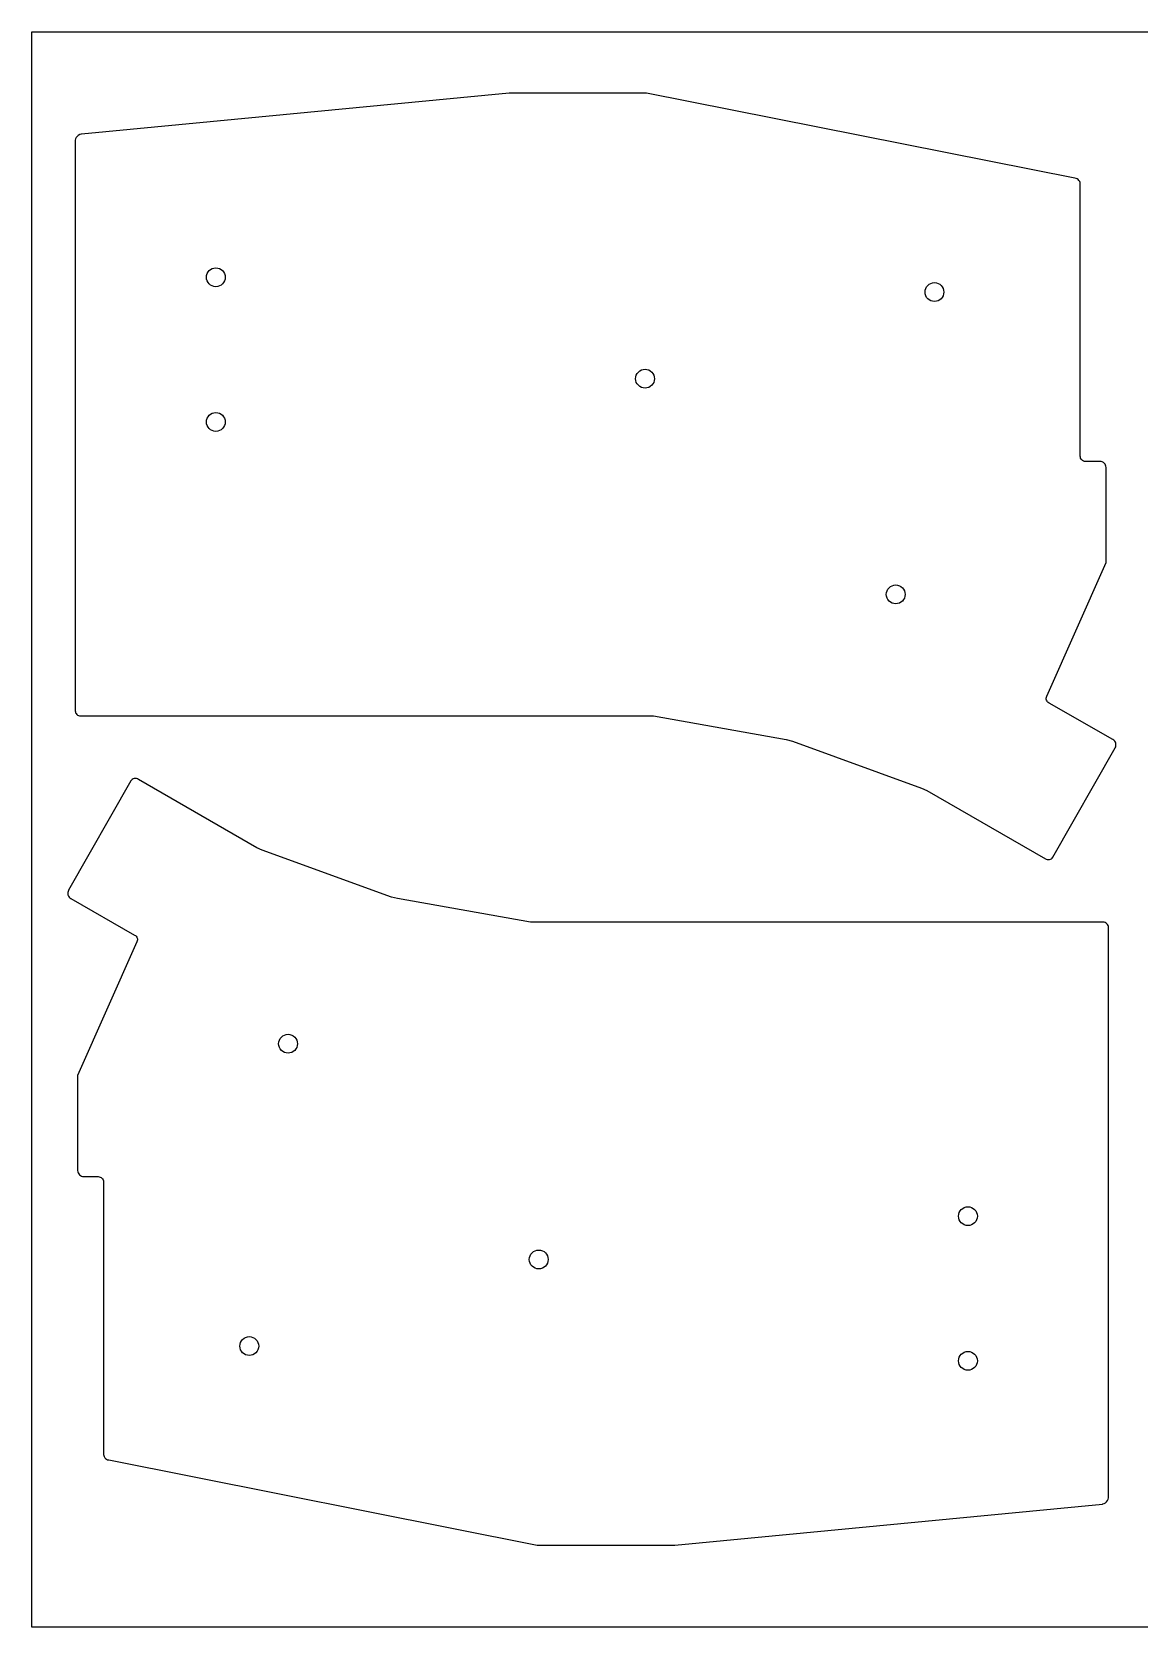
# Model space of a CAD drawing. Header units: millimetres. Extents: x 0 to 297, y 0 to 210.
# Drawn here: x 0 to 145.8, y 0 to 210 of the extents above; entities that cross this region are included whole.
import ezdxf

# ---------------------------------------------------------------- set-up
doc = ezdxf.new("R2010")
doc.units = ezdxf.units.MM
doc.layers.add('BLACK', color=7, linetype='Continuous')

msp = doc.modelspace()

# ---------------------------------------------------------------- linework, layer by layer
at = {"color": 1}
msp.add_lwpolyline([(0, 0), (0, 210), (297, 210), (297, 0)], close=True, dxfattribs=at)
at = {"color": 1, "linetype": 'ByBlock'}
for centre in [(24.21, 177.7), (118.81, 175.75), (80.71, 164.35), (24.21, 158.65), (113.71, 135.95), (33.72, 76.8), (123.22, 54.1), (66.72, 48.4), (28.62, 37), (123.22, 35.05)]:
    msp.add_circle(centre, 1.24, dxfattribs=at)
at = {"layer": 'BLACK', "color": 1, "linetype": 'Continuous'}
for p, q in [((5.7, 195.72), (5.7, 195.72)), ((5.7, 195.72), (5.7, 195.72)), ((5.7, 195.72), (5.7, 195.72)), ((5.7, 195.72), (5.7, 195.72)), ((5.7, 195.72), (5.7, 195.72)), ((5.7, 195.72), (5.7, 195.72)), ((5.71, 195.75), (5.71, 195.75)), ((5.71, 195.75), (5.71, 195.75)), ((5.71, 195.75), (5.71, 195.75)), ((5.71, 195.75), (5.71, 195.75)), ((5.71, 195.75), (5.71, 195.75)), ((5.71, 195.75), (5.71, 195.75)), ((5.71, 195.75), (5.71, 195.75)), ((5.71, 195.75), (5.71, 195.75)), ((5.71, 195.75), (5.71, 195.75)), ((5.75, 195.91), (5.75, 195.91)), ((5.75, 195.91), (5.75, 195.91)), ((5.75, 195.91), (5.75, 195.91)), ((5.84, 196.09), (5.84, 196.09)), ((5.84, 196.09), (5.84, 196.09)), ((5.84, 196.09), (5.84, 196.09)), ((5.84, 196.09), (5.84, 196.09)), ((5.96, 196.25), (5.96, 196.25)), ((5.96, 196.25), (5.96, 196.25)), ((5.96, 196.25), (5.96, 196.25)), ((5.96, 196.25), (5.96, 196.25)), ((5.96, 196.25), (5.96, 196.25)), ((6.11, 196.38), (6.11, 196.38)), ((6.11, 196.38), (6.11, 196.38)), ((6.29, 196.48), (6.29, 196.48)), ((6.29, 196.48), (6.29, 196.48)), ((6.29, 196.48), (6.29, 196.48)), ((6.47, 196.54), (6.47, 196.54)), ((6.47, 196.54), (6.47, 196.54)), ((6.51, 196.55), (6.51, 196.55)), ((6.51, 196.55), (6.51, 196.55)), ((6.51, 196.55), (6.51, 196.55)), ((137.31, 190.75), (137.31, 190.75)), ((137.31, 190.75), (137.31, 190.75)), ((137.31, 190.75), (137.31, 190.75)), ((137.31, 190.75), (137.31, 190.75)), ((137.31, 190.75), (137.31, 190.75)), ((137.31, 190.75), (137.31, 190.75)), ((137.31, 190.75), (137.31, 190.75)), ((137.31, 190.75), (137.31, 190.75)), ((137.31, 190.75), (137.31, 190.75)), ((137.31, 190.75), (137.31, 190.75)), ((137.31, 190.75), (137.31, 190.75)), ((137.31, 190.75), (137.31, 190.75)), ((137.46, 190.71), (137.46, 190.71)), ((137.61, 190.65), (137.61, 190.65)), ((137.61, 190.65), (137.61, 190.65)), ((137.61, 190.65), (137.61, 190.65)), ((137.61, 190.65), (137.61, 190.65)), ((137.61, 190.65), (137.61, 190.65)), ((137.61, 190.65), (137.61, 190.65)), ((137.74, 190.56), (137.74, 190.56)), ((137.74, 190.56), (137.74, 190.56)), ((137.84, 190.45), (137.84, 190.45)), ((137.84, 190.45), (137.84, 190.45)), ((137.84, 190.45), (137.84, 190.45)), ((137.84, 190.45), (137.84, 190.45)), ((137.93, 190.31), (137.93, 190.31)), ((137.93, 190.31), (137.93, 190.31)), ((137.93, 190.31), (137.93, 190.31)), ((137.93, 190.31), (137.93, 190.31)), ((137.98, 190.17), (137.98, 190.17)), ((138.01, 190.05), (138.01, 190.05)), ((138.01, 154.15), (138.01, 154.15)), ((138.01, 154.15), (138.01, 154.15)), ((138.01, 154.14), (138.01, 154.14)), ((138.01, 154.14), (138.01, 154.14)), ((138.02, 154.01), (138.02, 154.01)), ((138.02, 154.01), (138.02, 154.01)), ((138.02, 154.01), (138.02, 154.01)), ((138.06, 153.88), (138.06, 153.88)), ((138.06, 153.88), (138.06, 153.88)), ((138.06, 153.88), (138.06, 153.88)), ((138.06, 153.88), (138.06, 153.88)), ((138.06, 153.88), (138.06, 153.88)), ((138.13, 153.76), (138.13, 153.76)), ((138.13, 153.76), (138.13, 153.76)), ((138.13, 153.76), (138.13, 153.76)), ((138.13, 153.76), (138.13, 153.76)), ((138.13, 153.76), (138.13, 153.76)), ((138.13, 153.76), (138.13, 153.76)), ((138.22, 153.65), (138.22, 153.65)), ((138.22, 153.65), (138.22, 153.65)), ((138.22, 153.65), (138.22, 153.65)), ((138.22, 153.65), (138.22, 153.65)), ((138.22, 153.65), (138.22, 153.65)), ((138.22, 153.65), (138.22, 153.65)), ((138.32, 153.57), (138.32, 153.57)), ((138.32, 153.57), (138.32, 153.57)), ((138.32, 153.57), (138.32, 153.57)), ((138.32, 153.57), (138.32, 153.57)), ((138.32, 153.57), (138.32, 153.57)), ((138.32, 153.57), (138.32, 153.57)), ((138.44, 153.5), (138.44, 153.5)), ((138.44, 153.5), (138.44, 153.5)), ((138.44, 153.5), (138.44, 153.5)), ((138.44, 153.5), (138.44, 153.5)), ((138.44, 153.5), (138.44, 153.5)), ((138.57, 153.46), (138.57, 153.46)), ((138.57, 153.46), (138.57, 153.46)), ((140.76, 153.43), (140.76, 153.43)), ((140.91, 153.39), (140.91, 153.39)), ((140.91, 153.39), (140.91, 153.39)), ((140.91, 153.39), (140.91, 153.39)), ((140.91, 153.39), (140.91, 153.39)), ((141.05, 153.31), (141.05, 153.31)), ((141.05, 153.31), (141.05, 153.31)), ((141.17, 153.22), (141.17, 153.22)), ((141.17, 153.22), (141.17, 153.22)), ((141.17, 153.22), (141.17, 153.22)), ((141.17, 153.22), (141.17, 153.22)), ((141.27, 153.1), (141.27, 153.1)), ((141.27, 153.1), (141.27, 153.1)), ((141.27, 153.1), (141.27, 153.1)), ((141.35, 152.96), (141.35, 152.96)), ((141.35, 152.96), (141.35, 152.96)), ((141.35, 152.96), (141.35, 152.96)), ((141.35, 152.96), (141.35, 152.96)), ((141.35, 152.96), (141.35, 152.96)), ((141.35, 152.96), (141.35, 152.96)), ((141.35, 152.96), (141.35, 152.96)), ((141.39, 152.81), (141.39, 152.81)), ((141.41, 152.65), (141.41, 152.65)), ((141.41, 152.65), (141.41, 152.65)), ((133.54, 122.29), (133.54, 122.29)), ((133.54, 122.29), (133.54, 122.29)), ((133.54, 122.16), (133.54, 122.16)), ((133.54, 122.16), (133.54, 122.16)), ((133.54, 122.16), (133.54, 122.16)), ((133.56, 122.42), (133.56, 122.42)), ((133.57, 122.03), (133.57, 122.03)), ((133.61, 122.55), (133.61, 122.55)), ((133.61, 122.55), (133.61, 122.55)), ((133.61, 122.55), (133.61, 122.55)), ((133.61, 122.55), (133.61, 122.55)), ((133.61, 122.55), (133.61, 122.55)), ((133.61, 122.54), (133.61, 122.54)), ((133.61, 122.54), (133.61, 122.54)), ((133.63, 121.91), (133.63, 121.91)), ((133.63, 121.91), (133.63, 121.91)), ((133.63, 121.91), (133.63, 121.91)), ((133.63, 121.91), (133.63, 121.91)), ((133.63, 121.91), (133.63, 121.91)), ((133.7, 121.81), (133.7, 121.81)), ((133.7, 121.81), (133.7, 121.81)), ((133.7, 121.81), (133.7, 121.81)), ((5.71, 120.65), (5.71, 120.65)), ((5.71, 120.64), (5.71, 120.64)), ((5.71, 120.64), (5.71, 120.64)), ((5.72, 120.51), (5.72, 120.51)), ((5.72, 120.51), (5.72, 120.51)), ((5.72, 120.51), (5.72, 120.51)), ((5.76, 120.38), (5.76, 120.38)), ((5.76, 120.38), (5.76, 120.38)), ((5.76, 120.38), (5.76, 120.38)), ((5.76, 120.38), (5.76, 120.38)), ((5.76, 120.38), (5.76, 120.38)), ((5.83, 120.26), (5.83, 120.26)), ((5.83, 120.26), (5.83, 120.26)), ((5.83, 120.26), (5.83, 120.26)), ((5.83, 120.26), (5.83, 120.26)), ((5.83, 120.26), (5.83, 120.26)), ((5.83, 120.26), (5.83, 120.26)), ((5.92, 120.15), (5.92, 120.15)), ((5.92, 120.15), (5.92, 120.15)), ((5.92, 120.15), (5.92, 120.15)), ((5.92, 120.15), (5.92, 120.15)), ((5.92, 120.15), (5.92, 120.15)), ((5.92, 120.15), (5.92, 120.15)), ((6.02, 120.07), (6.02, 120.07)), ((6.02, 120.07), (6.02, 120.07)), ((6.02, 120.07), (6.02, 120.07)), ((6.02, 120.07), (6.02, 120.07)), ((6.02, 120.07), (6.02, 120.07)), ((6.02, 120.07), (6.02, 120.07)), ((6.14, 120), (6.14, 120)), ((6.14, 120), (6.14, 120)), ((6.14, 120), (6.14, 120)), ((6.14, 120), (6.14, 120)), ((6.14, 120), (6.14, 120)), ((6.27, 119.96), (6.27, 119.96)), ((6.27, 119.96), (6.27, 119.96)), ((81.81, 119.95), (81.81, 119.95)), ((133.8, 121.72), (133.8, 121.72)), ((133.8, 121.72), (133.8, 121.72)), ((133.8, 121.72), (133.8, 121.72)), ((133.8, 121.72), (133.8, 121.72)), ((133.91, 121.65), (133.91, 121.65)), ((133.91, 121.65), (133.91, 121.65)), ((133.91, 121.65), (133.91, 121.65)), ((133.91, 121.65), (133.91, 121.65)), ((99.31, 116.85), (99.31, 116.85)), ((99.31, 116.85), (99.31, 116.85)), ((99.31, 116.85), (100.11, 116.65)), ((100.11, 116.65), (100.11, 116.65)), ((142.31, 116.85), (142.31, 116.85)), ((142.31, 116.85), (142.31, 116.85)), ((142.31, 116.85), (142.31, 116.85)), ((142.44, 116.76), (142.44, 116.76)), ((142.44, 116.76), (142.44, 116.76)), ((142.44, 116.76), (142.44, 116.76)), ((142.55, 116.64), (142.55, 116.64)), ((142.55, 116.64), (142.55, 116.64)), ((142.61, 115.75), (142.61, 115.75)), ((142.61, 115.75), (142.61, 115.75)), ((142.61, 115.75), (142.61, 115.75)), ((142.63, 116.51), (142.63, 116.51)), ((142.63, 116.51), (142.63, 116.51)), ((142.63, 116.51), (142.63, 116.51)), ((142.63, 116.51), (142.63, 116.51)), ((142.63, 116.51), (142.63, 116.51)), ((142.67, 115.9), (142.67, 115.9)), ((142.67, 115.9), (142.67, 115.9)), ((142.69, 116.36), (142.69, 116.36)), ((142.69, 116.36), (142.69, 116.36)), ((142.71, 116.21), (142.71, 116.21)), ((142.71, 116.21), (142.71, 116.21)), ((142.71, 116.05), (142.71, 116.05)), ((142.71, 116.05), (142.71, 116.05)), ((13.02, 111.4), (13.02, 111.4)), ((13.02, 111.4), (13.02, 111.4)), ((13.02, 111.4), (13.02, 111.4)), ((13.02, 111.4), (13.02, 111.4)), ((13.11, 111.51), (13.11, 111.51)), ((13.11, 111.51), (13.11, 111.51)), ((13.11, 111.51), (13.11, 111.51)), ((13.11, 111.51), (13.11, 111.51)), ((13.11, 111.51), (13.11, 111.51)), ((13.11, 111.51), (13.11, 111.51)), ((13.22, 111.6), (13.22, 111.6)), ((13.22, 111.6), (13.22, 111.6)), ((13.22, 111.6), (13.22, 111.6)), ((13.22, 111.6), (13.22, 111.6)), ((13.35, 111.66), (13.35, 111.66)), ((13.35, 111.66), (13.35, 111.66)), ((13.35, 111.66), (13.35, 111.66)), ((13.35, 111.66), (13.35, 111.66)), ((13.48, 111.71), (13.48, 111.71)), ((13.62, 111.72), (13.62, 111.72)), ((13.76, 111.71), (13.76, 111.71)), ((13.89, 111.67), (13.89, 111.67)), ((14.02, 111.6), (14.02, 111.6)), ((14.02, 111.6), (14.02, 111.6)), ((14.02, 111.6), (14.02, 111.6)), ((14.02, 111.6), (14.02, 111.6)), ((14.02, 111.6), (14.02, 111.6)), ((14.02, 111.6), (14.02, 111.6)), ((14.02, 111.6), (14.02, 111.6)), ((14.02, 111.6), (14.02, 111.6)), ((14.02, 111.6), (14.02, 111.6)), ((117.11, 110.45), (117.11, 110.45)), ((117.11, 110.45), (117.81, 110.15)), ((117.11, 110.45), (117.11, 110.45)), ((117.81, 110.15), (117.81, 110.15)), ((30.32, 102.3), (29.62, 102.6)), ((29.62, 102.6), (29.62, 102.6)), ((30.32, 102.3), (30.32, 102.3)), ((30.32, 102.3), (30.32, 102.3)), ((133.41, 101.15), (133.41, 101.15)), ((133.41, 101.15), (133.41, 101.15)), ((133.41, 101.15), (133.41, 101.15)), ((133.41, 101.15), (133.41, 101.15)), ((133.41, 101.15), (133.41, 101.15)), ((133.41, 101.15), (133.41, 101.15)), ((133.41, 101.15), (133.41, 101.15)), ((133.41, 101.15), (133.41, 101.15)), ((133.41, 101.15), (133.41, 101.15)), ((133.54, 101.08), (133.54, 101.08)), ((133.67, 101.04), (133.67, 101.04)), ((133.81, 101.03), (133.81, 101.03)), ((133.95, 101.04), (133.95, 101.04)), ((134.09, 101.08), (134.09, 101.08)), ((134.09, 101.08), (134.09, 101.08)), ((134.09, 101.08), (134.09, 101.08)), ((134.09, 101.08), (134.09, 101.08)), ((134.21, 101.15), (134.21, 101.15)), ((134.21, 101.15), (134.21, 101.15)), ((134.21, 101.15), (134.21, 101.15)), ((134.21, 101.15), (134.21, 101.15)), ((134.32, 101.24), (134.32, 101.24)), ((134.32, 101.24), (134.32, 101.24)), ((134.32, 101.24), (134.32, 101.24)), ((134.32, 101.24), (134.32, 101.24)), ((134.32, 101.24), (134.32, 101.24)), ((134.32, 101.24), (134.32, 101.24)), ((134.41, 101.35), (134.41, 101.35)), ((134.41, 101.35), (134.41, 101.35)), ((134.41, 101.35), (134.41, 101.35)), ((134.41, 101.35), (134.41, 101.35)), ((4.72, 96.7), (4.72, 96.7)), ((4.72, 96.7), (4.72, 96.7)), ((4.76, 96.85), (4.76, 96.85)), ((4.76, 96.85), (4.76, 96.85)), ((4.82, 97), (4.82, 97)), ((4.82, 96.99), (4.82, 96.99)), ((4.82, 96.99), (4.82, 96.99)), ((4.72, 96.54), (4.72, 96.54)), ((4.72, 96.54), (4.72, 96.54)), ((4.75, 96.38), (4.75, 96.38)), ((4.75, 96.38), (4.75, 96.38)), ((4.8, 96.24), (4.8, 96.24)), ((4.8, 96.24), (4.8, 96.24)), ((4.8, 96.24), (4.8, 96.24)), ((4.8, 96.24), (4.8, 96.24)), ((4.8, 96.24), (4.8, 96.24)), ((4.89, 96.1), (4.89, 96.1)), ((4.89, 96.1), (4.89, 96.1)), ((5, 95.99), (5, 95.99)), ((5, 95.99), (5, 95.99)), ((5, 95.99), (5, 95.99)), ((5.12, 95.9), (5.12, 95.9)), ((5.12, 95.9), (5.12, 95.9)), ((5.12, 95.9), (5.12, 95.9)), ((48.12, 95.9), (47.32, 96.1)), ((47.32, 96.1), (47.32, 96.1)), ((48.12, 95.9), (48.12, 95.9)), ((48.12, 95.9), (48.12, 95.9)), ((65.62, 92.8), (65.62, 92.8)), ((141.16, 92.79), (141.16, 92.79)), ((141.16, 92.79), (141.16, 92.79)), ((141.29, 92.75), (141.29, 92.75)), ((141.29, 92.75), (141.29, 92.75)), ((141.29, 92.75), (141.29, 92.75)), ((141.29, 92.75), (141.29, 92.75)), ((141.29, 92.75), (141.29, 92.75)), ((141.41, 92.68), (141.41, 92.68)), ((141.41, 92.68), (141.41, 92.68)), ((141.41, 92.68), (141.41, 92.68)), ((141.41, 92.68), (141.41, 92.68)), ((141.41, 92.68), (141.41, 92.68)), ((141.41, 92.68), (141.41, 92.68)), ((141.52, 92.6), (141.52, 92.6)), ((141.52, 92.6), (141.52, 92.6)), ((141.52, 92.6), (141.52, 92.6)), ((141.52, 92.6), (141.52, 92.6)), ((141.52, 92.6), (141.52, 92.6)), ((141.52, 92.6), (141.52, 92.6)), ((141.6, 92.49), (141.6, 92.49)), ((141.6, 92.49), (141.6, 92.49)), ((141.6, 92.49), (141.6, 92.49)), ((141.6, 92.49), (141.6, 92.49)), ((141.6, 92.49), (141.6, 92.49)), ((141.6, 92.49), (141.6, 92.49)), ((13.52, 91.1), (13.52, 91.1)), ((13.52, 91.1), (13.52, 91.1)), ((13.52, 91.1), (13.52, 91.1)), ((13.52, 91.1), (13.52, 91.1)), ((13.63, 91.03), (13.63, 91.03)), ((13.63, 91.03), (13.63, 91.03)), ((13.63, 91.03), (13.63, 91.03)), ((13.63, 91.03), (13.63, 91.03)), ((13.73, 90.94), (13.73, 90.94)), ((13.73, 90.94), (13.73, 90.94)), ((13.73, 90.94), (13.73, 90.94)), ((13.81, 90.83), (13.81, 90.83)), ((13.81, 90.83), (13.81, 90.83)), ((13.81, 90.83), (13.81, 90.83)), ((13.81, 90.83), (13.81, 90.83)), ((13.81, 90.83), (13.81, 90.83)), ((13.86, 90.71), (13.86, 90.71)), ((13.87, 90.33), (13.87, 90.33)), ((13.89, 90.59), (13.89, 90.59)), ((13.89, 90.59), (13.89, 90.59)), ((13.89, 90.59), (13.89, 90.59)), ((13.89, 90.46), (13.89, 90.46)), ((13.89, 90.46), (13.89, 90.46)), ((141.67, 92.37), (141.67, 92.37)), ((141.67, 92.37), (141.67, 92.37)), ((141.67, 92.37), (141.67, 92.37)), ((141.67, 92.37), (141.67, 92.37)), ((141.67, 92.37), (141.67, 92.37)), ((141.71, 92.24), (141.71, 92.24)), ((141.71, 92.24), (141.71, 92.24)), ((141.71, 92.24), (141.71, 92.24)), ((141.72, 92.1), (141.72, 92.1)), ((141.72, 92.1), (141.72, 92.1)), ((141.72, 92.1), (141.72, 92.1)), ((13.82, 90.2), (13.82, 90.2)), ((13.82, 90.2), (13.82, 90.2)), ((13.82, 90.2), (13.82, 90.2)), ((13.82, 90.2), (13.82, 90.2)), ((13.82, 90.2), (13.82, 90.2)), ((13.83, 90.2), (13.83, 90.2)), ((13.83, 90.2), (13.83, 90.2)), ((6.02, 60.09), (6.02, 60.09)), ((6.02, 60.09), (6.02, 60.09)), ((6.04, 59.94), (6.04, 59.94)), ((6.09, 59.79), (6.09, 59.79)), ((6.09, 59.79), (6.09, 59.79)), ((6.09, 59.79), (6.09, 59.79)), ((6.09, 59.79), (6.09, 59.79)), ((6.09, 59.79), (6.09, 59.79)), ((6.09, 59.79), (6.09, 59.79)), ((6.09, 59.79), (6.09, 59.79)), ((6.16, 59.65), (6.16, 59.65)), ((6.16, 59.65), (6.16, 59.65)), ((6.16, 59.65), (6.16, 59.65)), ((6.26, 59.53), (6.26, 59.53)), ((6.26, 59.53), (6.26, 59.53)), ((6.26, 59.53), (6.26, 59.53)), ((6.26, 59.53), (6.26, 59.53)), ((6.38, 59.43), (6.38, 59.43)), ((6.38, 59.43), (6.38, 59.43)), ((6.52, 59.36), (6.52, 59.36)), ((6.52, 59.36), (6.52, 59.36)), ((6.52, 59.36), (6.52, 59.36)), ((6.52, 59.36), (6.52, 59.36)), ((6.67, 59.31), (6.67, 59.31)), ((8.86, 59.29), (8.86, 59.29)), ((8.86, 59.29), (8.86, 59.29)), ((8.99, 59.25), (8.99, 59.25)), ((8.99, 59.25), (8.99, 59.25)), ((8.99, 59.25), (8.99, 59.25)), ((8.99, 59.25), (8.99, 59.25)), ((8.99, 59.25), (8.99, 59.25)), ((9.11, 59.18), (9.11, 59.18)), ((9.11, 59.18), (9.11, 59.18)), ((9.11, 59.18), (9.11, 59.18)), ((9.11, 59.18), (9.11, 59.18)), ((9.11, 59.18), (9.11, 59.18)), ((9.11, 59.18), (9.11, 59.18)), ((9.22, 59.1), (9.22, 59.1)), ((9.22, 59.1), (9.22, 59.1)), ((9.22, 59.1), (9.22, 59.1)), ((9.22, 59.1), (9.22, 59.1)), ((9.22, 59.1), (9.22, 59.1)), ((9.22, 59.1), (9.22, 59.1)), ((9.3, 58.99), (9.3, 58.99)), ((9.3, 58.99), (9.3, 58.99)), ((9.3, 58.99), (9.3, 58.99)), ((9.3, 58.99), (9.3, 58.99)), ((9.3, 58.99), (9.3, 58.99)), ((9.3, 58.99), (9.3, 58.99)), ((9.37, 58.87), (9.37, 58.87)), ((9.37, 58.87), (9.37, 58.87)), ((9.37, 58.87), (9.37, 58.87)), ((9.37, 58.87), (9.37, 58.87)), ((9.37, 58.87), (9.37, 58.87)), ((9.41, 58.74), (9.41, 58.74)), ((9.41, 58.74), (9.41, 58.74)), ((9.41, 58.74), (9.41, 58.74)), ((9.42, 58.6), (9.42, 58.6)), ((9.42, 58.6), (9.42, 58.6)), ((9.42, 58.6), (9.42, 58.6)), ((9.42, 58.6), (9.42, 58.6)), ((9.42, 22.7), (9.42, 22.7)), ((9.45, 22.58), (9.45, 22.58)), ((9.5, 22.44), (9.5, 22.44)), ((9.5, 22.44), (9.5, 22.44)), ((9.5, 22.44), (9.5, 22.44)), ((9.5, 22.44), (9.5, 22.44)), ((9.59, 22.3), (9.59, 22.3)), ((9.59, 22.3), (9.59, 22.3)), ((9.59, 22.3), (9.59, 22.3)), ((9.59, 22.3), (9.59, 22.3)), ((9.7, 22.19), (9.7, 22.19)), ((9.7, 22.19), (9.7, 22.19)), ((9.83, 22.1), (9.83, 22.1)), ((9.83, 22.1), (9.83, 22.1)), ((9.83, 22.1), (9.83, 22.1)), ((9.83, 22.1), (9.83, 22.1)), ((9.83, 22.1), (9.83, 22.1)), ((9.83, 22.1), (9.83, 22.1)), ((9.97, 22.03), (9.97, 22.03)), ((10.12, 22), (10.12, 22)), ((10.12, 22), (10.12, 22)), ((10.12, 22), (10.12, 22)), ((10.12, 22), (10.12, 22)), ((10.12, 22), (10.12, 22)), ((10.12, 22), (10.12, 22)), ((10.12, 22), (10.12, 22)), ((10.12, 22), (10.12, 22)), ((10.12, 22), (10.12, 22)), ((10.12, 22), (10.12, 22)), ((10.12, 22), (10.12, 22)), ((10.12, 22), (10.12, 22)), ((141.68, 16.84), (141.68, 16.84)), ((141.68, 16.84), (141.68, 16.84)), ((141.68, 16.84), (141.68, 16.84)), ((141.72, 17), (141.72, 17)), ((141.72, 17), (141.72, 17)), ((141.72, 17), (141.72, 17)), ((141.72, 17), (141.72, 17)), ((141.72, 17), (141.72, 17)), ((141.72, 17), (141.72, 17)), ((141.72, 17), (141.72, 17)), ((141.72, 17), (141.72, 17)), ((141.72, 17), (141.72, 17)), ((141.73, 17.03), (141.73, 17.03)), ((141.73, 17.03), (141.73, 17.03)), ((141.73, 17.03), (141.73, 17.03)), ((141.73, 17.03), (141.73, 17.03)), ((141.73, 17.03), (141.73, 17.03)), ((141.73, 17.03), (141.73, 17.03)), ((140.92, 16.2), (140.92, 16.2)), ((140.92, 16.2), (140.92, 16.2)), ((140.92, 16.2), (140.92, 16.2)), ((140.96, 16.21), (140.96, 16.21)), ((140.96, 16.21), (140.96, 16.21)), ((141.15, 16.27), (141.15, 16.27)), ((141.15, 16.27), (141.15, 16.27)), ((141.15, 16.27), (141.15, 16.27)), ((141.32, 16.37), (141.32, 16.37)), ((141.32, 16.37), (141.32, 16.37)), ((141.47, 16.5), (141.47, 16.5)), ((141.47, 16.5), (141.47, 16.5)), ((141.47, 16.5), (141.47, 16.5)), ((141.47, 16.5), (141.47, 16.5)), ((141.47, 16.5), (141.47, 16.5)), ((141.59, 16.66), (141.59, 16.66)), ((141.59, 16.66), (141.59, 16.66)), ((141.59, 16.66), (141.59, 16.66)), ((141.59, 16.66), (141.59, 16.66))]:
    msp.add_line(p, q, dxfattribs=at)
for points in [[(5.71, 195.74), (5.71, 120.65), (5.71, 120.64), (5.72, 120.51), (5.76, 120.38), (5.83, 120.26), (5.92, 120.15), (6.02, 120.07), (6.14, 120), (6.27, 119.96), (6.41, 119.95), (81.81, 119.95), (99.31, 116.85), (100.11, 116.65), (117.11, 110.45), (117.81, 110.15), (133.41, 101.15), (133.41, 101.15), (133.54, 101.08), (133.67, 101.04), (133.81, 101.03), (133.95, 101.04), (134.09, 101.08), (134.21, 101.15), (134.32, 101.24), (134.41, 101.35), (142.61, 115.75), (142.61, 115.75), (142.67, 115.9), (142.71, 116.05), (142.71, 116.21), (142.69, 116.36), (142.63, 116.51), (142.55, 116.64), (142.44, 116.76), (142.31, 116.85), (133.91, 121.65), (133.8, 121.72), (133.7, 121.81), (133.63, 121.91), (133.57, 122.03), (133.54, 122.16), (133.54, 122.29), (133.56, 122.42), (133.61, 122.54), (133.61, 122.55), (141.41, 140.15), (141.41, 152.65), (141.41, 152.65), (141.39, 152.81), (141.35, 152.96), (141.27, 153.1), (141.17, 153.22), (141.05, 153.31), (140.91, 153.39), (140.76, 153.43), (140.61, 153.45), (138.71, 153.45), (138.57, 153.46), (138.44, 153.5), (138.32, 153.57), (138.22, 153.65), (138.13, 153.76), (138.06, 153.88), (138.02, 154.01), (138.01, 154.14), (138.01, 154.15), (138.01, 190.05), (137.98, 190.17), (137.93, 190.31), (137.84, 190.45), (137.74, 190.56), (137.61, 190.65), (137.46, 190.71), (137.31, 190.75), (80.91, 201.95), (62.81, 201.95), (6.51, 196.55), (6.47, 196.54), (6.29, 196.48), (6.11, 196.38), (5.96, 196.25), (5.84, 196.09), (5.75, 195.91), (5.71, 195.74)], [(141.72, 17.01), (141.72, 92.1), (141.72, 92.1), (141.71, 92.24), (141.67, 92.37), (141.6, 92.49), (141.52, 92.6), (141.41, 92.68), (141.29, 92.75), (141.16, 92.79), (141.02, 92.8), (65.62, 92.8), (48.12, 95.9), (47.32, 96.1), (30.32, 102.3), (29.62, 102.6), (14.02, 111.6), (14.02, 111.6), (13.89, 111.67), (13.76, 111.71), (13.62, 111.72), (13.48, 111.71), (13.35, 111.66), (13.22, 111.6), (13.11, 111.51), (13.02, 111.4), (4.82, 97), (4.82, 96.99), (4.76, 96.85), (4.72, 96.7), (4.72, 96.54), (4.75, 96.38), (4.8, 96.24), (4.89, 96.1), (5, 95.99), (5.12, 95.9), (13.52, 91.1), (13.63, 91.03), (13.73, 90.94), (13.81, 90.83), (13.86, 90.71), (13.89, 90.59), (13.89, 90.46), (13.87, 90.33), (13.83, 90.2), (13.82, 90.2), (6.02, 72.6), (6.02, 60.1), (6.02, 60.09), (6.04, 59.94), (6.09, 59.79), (6.16, 59.65), (6.26, 59.53), (6.38, 59.43), (6.52, 59.36), (6.67, 59.31), (6.82, 59.3), (8.72, 59.3), (8.86, 59.29), (8.99, 59.25), (9.11, 59.18), (9.22, 59.1), (9.3, 58.99), (9.37, 58.87), (9.41, 58.74), (9.42, 58.6), (9.42, 58.6), (9.42, 22.7), (9.45, 22.58), (9.5, 22.44), (9.59, 22.3), (9.7, 22.19), (9.83, 22.1), (9.97, 22.03), (10.12, 22), (66.52, 10.8), (84.62, 10.8), (140.92, 16.2), (140.96, 16.21), (141.15, 16.27), (141.32, 16.37), (141.47, 16.5), (141.59, 16.66), (141.68, 16.84), (141.72, 17.01)]]:
    msp.add_lwpolyline(points, dxfattribs=at)

doc.saveas('drawing.dxf')
